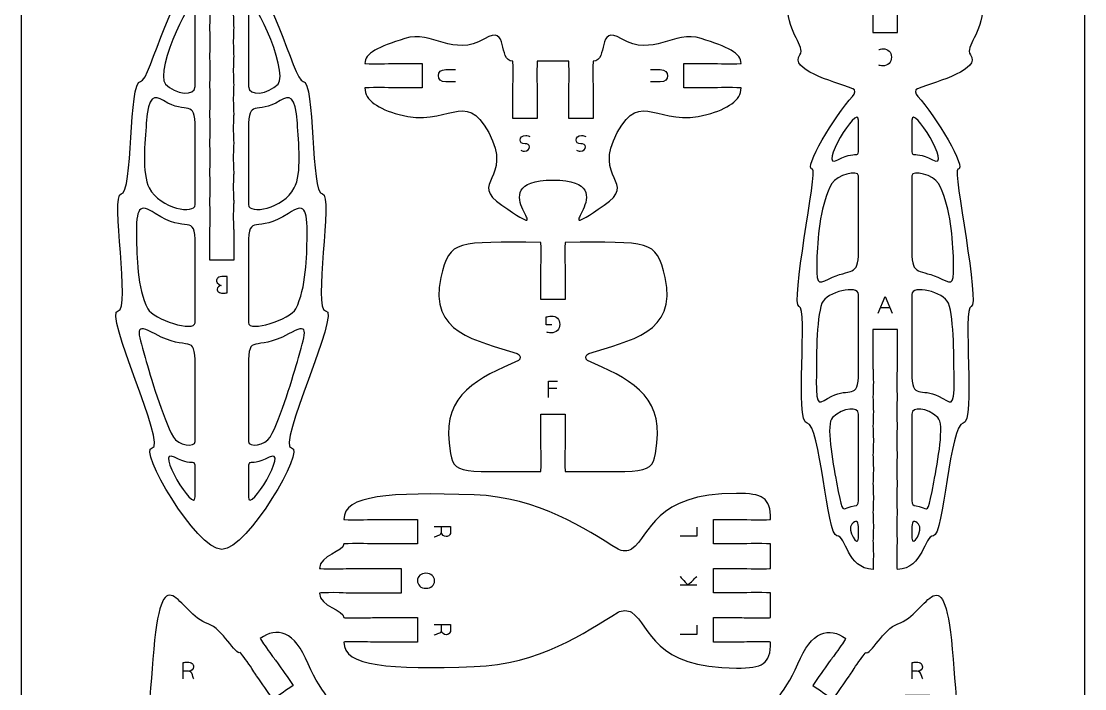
# Model space of a CAD drawing. Extents: x 5 to 405, y 10 to 230.
# Drawn here: x 140 to 270, y 90.7 to 172.3 of the extents above; entities that cross this region are included whole.
import ezdxf

# ---------------------------------------------------------------- set-up
doc = ezdxf.new("R2010")
doc.units = 0
doc.header["$MEASUREMENT"] = 0
doc.layers.add('DEFAULT', color=18, linetype='CONTINUOUS')

msp = doc.modelspace()

# ---------------------------------------------------------------- linework, layer by layer
at = {"layer": 'DEFAULT', "color": 18}
for points in [[(244.76, 136.63), (245.6, 138.65), (246.46, 136.63)], [(246.19, 137.27), (245.03, 137.27)], [(204.46, 126.3), (204.46, 128.32), (205.54, 128.32)], [(204.46, 127.43), (205.48, 127.43)], [(222.57, 110.47), (222.57, 109.34), (220.54, 109.34)], [(222.57, 103.38), (220.54, 103.38)], [(222.57, 98.47), (222.57, 97.34), (220.54, 97.34)]]:
    msp.add_lwpolyline(points, dxfattribs=at)
at = {"layer": 'DEFAULT', "color": 1}
for points, knots in [([(258, 10), (222.67, 10), (187.33, 10), (152, 10), (145.37, 10), (140, 15.37), (140, 22), (140, 87.33), (140, 152.67), (140, 218), (140, 224.63), (145.37, 230), (152, 230), (187.33, 230), (222.67, 230), (258, 230), (264.63, 230), (270, 224.63), (270, 218), (270, 152.67), (270, 87.33), (270, 22), (270, 15.37), (264.63, 10), (258, 10)], [0, 0, 0, 0, 300.472, 300.472, 300.472, 301.472, 301.472, 301.472, 857.062, 857.062, 857.062, 858.062, 858.062, 858.062, 1158.534, 1158.534, 1158.534, 1159.534, 1159.534, 1159.534, 1715.124, 1715.124, 1715.124, 1716.124, 1716.124, 1716.124, 1716.124]), ([(151.83, 136.91), (149.93, 136.91), (157.91, 120.14), (156.01, 120.14), (154.18, 120.14), (161.36, 107.74), (164.52, 107.74), (167.68, 107.74), (174.86, 120.14), (173.03, 120.14), (171.13, 120.14), (179.11, 136.91), (177.21, 136.91), (175.64, 136.91), (178.15, 151.18), (176.82, 151.18), (175.34, 151.18), (175.94, 164.95), (174.46, 164.95), (173.15, 164.95), (170.68, 178.11), (166.01, 178.5), (165.98, 178.41), (165.96, 177.67), (165.96, 176.76), (165.96, 175.8), (166.01, 175.28), (166.01, 175.01), (166.01, 174.74), (165.96, 174.23), (165.96, 173.26), (165.96, 172.3), (166.01, 171.78), (166.01, 171.51), (166.01, 171.24), (165.96, 170.73), (165.96, 169.76), (165.96, 168.8), (166.01, 168.28), (166.01, 168.01), (166.01, 167.74), (165.96, 167.23), (165.96, 166.26), (165.96, 165.3), (166.01, 164.79), (166.01, 164.51), (166.01, 164.24), (165.96, 163.73), (165.96, 162.76), (165.96, 161.8), (166.01, 161.29), (166.01, 161.01), (166.01, 160.74), (165.96, 160.21), (165.96, 159.21), (165.96, 158.22), (166.01, 157.69), (166.01, 157.42), (166.01, 157.14), (165.96, 156.61), (165.96, 155.62), (165.96, 154.63), (166.01, 154.1), (166.01, 153.82), (166.01, 153.54), (165.96, 153.02), (165.96, 152.02), (165.96, 151.03), (166.01, 150.5), (166.01, 150.22), (166.01, 149.94), (165.96, 149.42), (165.96, 148.42), (165.96, 147.43), (166.01, 146.91), (166.01, 146.63), (166.01, 145.46), (166.01, 144.29), (166.01, 143.13), (165.01, 143.13), (164.01, 143.13), (163.01, 143.13), (163.01, 144.29), (163.01, 145.46), (163.01, 146.63), (163.01, 146.91), (163.06, 147.43), (163.06, 148.42), (163.06, 149.42), (163.01, 149.94), (163.01, 150.22), (163.01, 150.5), (163.06, 151.03), (163.06, 152.02), (163.06, 153.02), (163.01, 153.54), (163.01, 153.82), (163.01, 154.1), (163.06, 154.63), (163.06, 155.62), (163.06, 156.61), (163.01, 157.14), (163.01, 157.42), (163.01, 157.69), (163.06, 158.22), (163.06, 159.21), (163.06, 160.21), (163.01, 160.74), (163.01, 161.01), (163.01, 161.29), (163.06, 161.8), (163.06, 162.76), (163.06, 163.73), (163.01, 164.24), (163.01, 164.51), (163.01, 164.79), (163.06, 165.3), (163.06, 166.26), (163.06, 167.23), (163.01, 167.74), (163.01, 168.01), (163.01, 168.28), (163.06, 168.8), (163.06, 169.76), (163.06, 170.73), (163.01, 171.24), (163.01, 171.51), (163.01, 171.78), (163.06, 172.3), (163.06, 173.26), (163.06, 174.23), (163.01, 174.74), (163.01, 175.01), (163.01, 175.28), (163.06, 175.8), (163.06, 176.76), (163.06, 177.67), (163.04, 178.41), (163.02, 178.5), (158.35, 178.1), (155.89, 164.95), (154.58, 164.95), (153.09, 164.95), (153.7, 151.18), (152.21, 151.18), (150.89, 151.18), (153.4, 136.91), (151.83, 136.91)], [1, 1, 1, 1, 2, 2, 2, 3, 3, 3, 4, 4, 4, 5, 5, 5, 6, 6, 6, 7, 7, 7, 8, 8, 8, 9, 9, 9, 10, 10, 10, 11, 11, 11, 12, 12, 12, 13, 13, 13, 14, 14, 14, 15, 15, 15, 16, 16, 16, 17, 17, 17, 18, 18, 18, 19, 19, 19, 20, 20, 20, 21, 21, 21, 22, 22, 22, 23, 23, 23, 24, 24, 24, 25, 25, 25, 26, 26, 26, 35.92, 35.92, 35.92, 44.42, 44.42, 44.42, 54.34, 54.34, 54.34, 55.34, 55.34, 55.34, 56.34, 56.34, 56.34, 57.34, 57.34, 57.34, 58.34, 58.34, 58.34, 59.34, 59.34, 59.34, 60.34, 60.34, 60.34, 61.34, 61.34, 61.34, 62.34, 62.34, 62.34, 63.34, 63.34, 63.34, 64.34, 64.34, 64.34, 65.34, 65.34, 65.34, 66.34, 66.34, 66.34, 67.34, 67.34, 67.34, 68.34, 68.34, 68.34, 69.34, 69.34, 69.34, 70.34, 70.34, 70.34, 71.34, 71.34, 71.34, 72.34, 72.34, 72.34, 73.34, 73.34, 73.34, 74.34, 74.34, 74.34, 75.34, 75.34, 75.34, 75.34]), ([(254.48, 154.2), (255.75, 154.2), (251.69, 160.8), (249.58, 163.11), (249.26, 163.46), (249.22, 163.91), (249.54, 164.05), (252.26, 165.04), (257.32, 166.36), (256.03, 168.21), (255.32, 169.23), (257.51, 170.79), (257.51, 173.99), (257.51, 176.44), (255.42, 174.57), (255.42, 176.81), (255.42, 178.31), (251.41, 177.92), (247.11, 177.92), (247.08, 177.92), (247.06, 177.14), (247.06, 176.17), (247.06, 175.2), (247.11, 174.69), (247.11, 174.42), (247.11, 173.25), (247.11, 172.09), (247.11, 170.92), (246.11, 170.92), (245.11, 170.92), (244.11, 170.92), (244.11, 172.09), (244.11, 173.25), (244.11, 174.42), (244.11, 174.69), (244.16, 175.2), (244.16, 176.17), (244.16, 177.14), (244.14, 177.92), (244.11, 177.92), (239.8, 177.92), (235.8, 178.31), (235.8, 176.81), (235.8, 174.57), (233.7, 176.44), (233.7, 173.99), (233.7, 170.79), (235.89, 169.23), (235.18, 168.21), (233.89, 166.36), (238.95, 165.04), (241.67, 164.05), (241.99, 163.91), (241.95, 163.46), (241.63, 163.11), (239.52, 160.8), (235.46, 154.2), (236.73, 154.2), (237.38, 154.2), (233.93, 137.43), (235.1, 137.43), (236.15, 137.43), (234.55, 123.16), (236.07, 123.16), (237.67, 123.16), (238.47, 109.39), (239.7, 109.39), (240.89, 109.39), (240.88, 105.42), (244.12, 105.28), (244.14, 105.37), (244.16, 106.12), (244.16, 107.03), (244.16, 107.99), (244.11, 108.5), (244.11, 108.78), (244.11, 109.05), (244.16, 109.56), (244.16, 110.53), (244.16, 111.49), (244.11, 112), (244.11, 112.28), (244.11, 112.55), (244.16, 113.06), (244.16, 114.03), (244.16, 114.99), (244.11, 115.5), (244.11, 115.78), (244.11, 116.05), (244.16, 116.56), (244.16, 117.53), (244.16, 118.49), (244.11, 119), (244.11, 119.28), (244.11, 119.55), (244.16, 120.06), (244.16, 121.03), (244.16, 121.99), (244.11, 122.5), (244.11, 122.77), (244.11, 123.06), (244.16, 123.58), (244.16, 124.57), (244.16, 125.57), (244.11, 126.09), (244.11, 126.37), (244.11, 126.65), (244.16, 127.18), (244.16, 128.17), (244.16, 129.16), (244.11, 129.69), (244.11, 129.97), (244.11, 131.51), (244.11, 133.06), (244.11, 134.6), (245.11, 134.6), (246.11, 134.6), (247.11, 134.6), (247.11, 133.06), (247.11, 131.51), (247.11, 129.97), (247.11, 129.69), (247.06, 129.16), (247.06, 128.17), (247.06, 127.18), (247.11, 126.65), (247.11, 126.37), (247.11, 126.09), (247.06, 125.57), (247.06, 124.57), (247.06, 123.58), (247.11, 123.06), (247.11, 122.77), (247.11, 122.5), (247.06, 121.99), (247.06, 121.03), (247.06, 120.06), (247.11, 119.55), (247.11, 119.28), (247.11, 119), (247.06, 118.49), (247.06, 117.53), (247.06, 116.56), (247.11, 116.05), (247.11, 115.78), (247.11, 115.5), (247.06, 114.99), (247.06, 114.03), (247.06, 113.06), (247.11, 112.55), (247.11, 112.28), (247.11, 112), (247.06, 111.49), (247.06, 110.53), (247.06, 109.56), (247.11, 109.05), (247.11, 108.78), (247.11, 108.5), (247.06, 107.99), (247.06, 107.03), (247.06, 106.12), (247.08, 105.38), (247.11, 105.28), (250.34, 105.44), (250.32, 109.39), (251.51, 109.39), (252.73, 109.39), (253.53, 123.16), (255.14, 123.16), (256.66, 123.16), (255.06, 137.43), (256.11, 137.43), (257.28, 137.43), (253.82, 154.2), (254.48, 154.2)], [1, 1, 1, 1, 2, 2, 2, 3, 3, 3, 4, 4, 4, 5, 5, 5, 6, 6, 6, 7, 7, 7, 8, 8, 8, 9, 9, 9, 18.92, 18.92, 18.92, 27.42, 27.42, 27.42, 37.34, 37.34, 37.34, 38.34, 38.34, 38.34, 39.34, 39.34, 39.34, 40.34, 40.34, 40.34, 41.34, 41.34, 41.34, 42.34, 42.34, 42.34, 43.34, 43.34, 43.34, 44.34, 44.34, 44.34, 45.34, 45.34, 45.34, 46.34, 46.34, 46.34, 47.34, 47.34, 47.34, 48.34, 48.34, 48.34, 49.34, 49.34, 49.34, 50.34, 50.34, 50.34, 51.34, 51.34, 51.34, 52.34, 52.34, 52.34, 53.34, 53.34, 53.34, 54.34, 54.34, 54.34, 55.34, 55.34, 55.34, 56.34, 56.34, 56.34, 57.34, 57.34, 57.34, 58.34, 58.34, 58.34, 59.34, 59.34, 59.34, 60.34, 60.34, 60.34, 61.34, 61.34, 61.34, 62.34, 62.34, 62.34, 63.34, 63.34, 63.34, 76.460004, 76.460004, 76.460004, 84.960004, 84.960004, 84.960004, 98.080008, 98.080008, 98.080008, 99.080008, 99.080008, 99.080008, 100.080008, 100.080008, 100.080008, 101.080008, 101.080008, 101.080008, 102.080008, 102.080008, 102.080008, 103.080008, 103.080008, 103.080008, 104.080008, 104.080008, 104.080008, 105.080008, 105.080008, 105.080008, 106.080008, 106.080008, 106.080008, 107.080008, 107.080008, 107.080008, 108.080008, 108.080008, 108.080008, 109.080008, 109.080008, 109.080008, 110.080008, 110.080008, 110.080008, 111.080008, 111.080008, 111.080008, 112.080008, 112.080008, 112.080008, 113.080008, 113.080008, 113.080008, 114.080008, 114.080008, 114.080008, 115.080008, 115.080008, 115.080008, 116.080008, 116.080008, 116.080008, 116.080008]), ([(161.25, 173.27), (161.25, 170.28), (161.25, 167.29), (161.25, 164.3), (161.25, 163.07), (158.84, 163.35), (157.63, 164.62), (156.23, 166.08), (161.25, 177.34), (161.25, 173.27)], [1, 1, 1, 1, 26.42, 26.42, 26.42, 27.42, 27.42, 27.42, 28.42, 28.42, 28.42, 28.42]), ([(167.78, 173.27), (167.78, 177.34), (172.79, 166.08), (171.39, 164.62), (170.18, 163.35), (167.78, 163.07), (167.78, 164.3), (167.78, 167.29), (167.78, 170.28), (167.78, 173.27)], [25.42, 25.42, 25.42, 25.42, 26.42, 26.42, 26.42, 27.42, 27.42, 27.42, 52.84, 52.84, 52.84, 52.84]), ([(226.25, 164.19), (227.22, 164.19), (228, 164.17), (228, 164.14), (228, 162.64), (226.37, 161.6), (223.82, 160.88), (217.84, 159.2), (215.79, 164.14), (212.86, 158.7), (209.77, 152.95), (215.47, 152.66), (211.24, 149.8), (203.15, 144.32), (214.6, 152.88), (205, 152.88), (195.4, 152.88), (206.85, 144.32), (198.76, 149.8), (194.53, 152.66), (200.23, 152.95), (197.14, 158.7), (194.21, 164.14), (192.16, 159.2), (186.18, 160.88), (183.63, 161.6), (182, 162.64), (182, 164.14), (182, 164.17), (182.78, 164.19), (183.75, 164.19), (184.72, 164.19), (185.23, 164.14), (185.5, 164.14), (186.67, 164.14), (187.83, 164.14), (189, 164.14), (189, 165.14), (189, 166.14), (189, 167.14), (187.83, 167.14), (186.67, 167.14), (185.5, 167.14), (185.23, 167.14), (184.72, 167.09), (183.75, 167.09), (182.78, 167.09), (182, 167.11), (182, 167.14), (182, 168.38), (183.6, 169.16), (186.9, 170.19), (190.2, 171.21), (192.81, 167.87), (196.61, 170.14), (199.7, 171.99), (198.17, 167.41), (200.08, 167.41), (200.11, 167.41), (200.13, 166.62), (200.13, 165.66), (200.13, 164.69), (200.08, 164.18), (200.08, 163.91), (200.08, 162.74), (200.08, 161.57), (200.08, 160.41), (201.08, 160.41), (202.08, 160.41), (203.08, 160.41), (203.08, 161.57), (203.08, 162.74), (203.08, 163.91), (203.08, 164.18), (203.03, 164.69), (203.03, 165.66), (203.03, 166.62), (203.06, 167.41), (203.08, 167.41), (204.36, 167.41), (205.64, 167.41), (206.92, 167.41), (206.94, 167.41), (206.97, 166.62), (206.97, 165.66), (206.97, 164.69), (206.92, 164.18), (206.92, 163.91), (206.92, 162.74), (206.92, 161.57), (206.92, 160.41), (207.92, 160.41), (208.92, 160.41), (209.92, 160.41), (209.92, 161.57), (209.92, 162.74), (209.92, 163.91), (209.92, 164.18), (209.87, 164.69), (209.87, 165.66), (209.87, 166.62), (209.89, 167.41), (209.92, 167.41), (211.83, 167.41), (210.3, 171.99), (213.39, 170.14), (217.19, 167.87), (219.8, 171.21), (223.1, 170.19), (226.4, 169.16), (228, 168.38), (228, 167.14), (228, 167.11), (227.22, 167.09), (226.25, 167.09), (225.28, 167.09), (224.77, 167.14), (224.5, 167.14), (223.33, 167.14), (222.17, 167.14), (221, 167.14), (221, 166.14), (221, 165.14), (221, 164.14), (222.17, 164.14), (223.33, 164.14), (224.5, 164.14), (224.77, 164.14), (225.28, 164.19), (226.25, 164.19)], [1, 1, 1, 1, 2, 2, 2, 3, 3, 3, 4, 4, 4, 5, 5, 5, 6, 6, 6, 7, 7, 7, 8, 8, 8, 9, 9, 9, 10, 10, 10, 11, 11, 11, 12, 12, 12, 21.92, 21.92, 21.92, 30.42, 30.42, 30.42, 40.34, 40.34, 40.34, 41.34, 41.34, 41.34, 42.34, 42.34, 42.34, 43.34, 43.34, 43.34, 44.34, 44.34, 44.34, 45.34, 45.34, 45.34, 46.34, 46.34, 46.34, 47.34, 47.34, 47.34, 57.26, 57.26, 57.26, 65.76, 65.76, 65.76, 75.68, 75.68, 75.68, 76.68, 76.68, 76.68, 77.68, 77.68, 77.68, 88.55, 88.55, 88.55, 89.55, 89.55, 89.55, 90.55, 90.55, 90.55, 100.47, 100.47, 100.47, 108.97, 108.97, 108.97, 118.89, 118.89, 118.89, 119.89, 119.89, 119.89, 120.89, 120.89, 120.89, 121.89, 121.89, 121.89, 122.89, 122.89, 122.89, 123.89, 123.89, 123.89, 124.89, 124.89, 124.89, 125.89, 125.89, 125.89, 135.81, 135.81, 135.81, 144.31, 144.31, 144.31, 154.23, 154.23, 154.23, 155.23, 155.23, 155.23, 155.23]), ([(155.28, 159.84), (155.5, 163.3), (156.23, 163.3), (157.38, 162.59), (160.32, 160.76), (161.25, 162.96), (161.25, 159.21), (161.25, 156.1), (161.25, 152.99), (161.25, 149.88), (161.25, 148.65), (157, 149.32), (155.65, 151.92), (154.72, 153.7), (155.12, 157.52), (155.28, 159.84)], [1, 1, 1, 1, 2, 2, 2, 3, 3, 3, 29.45, 29.45, 29.45, 30.45, 30.45, 30.45, 31.45, 31.45, 31.45, 31.45]), ([(167.78, 159.21), (167.78, 162.96), (168.7, 160.76), (171.65, 162.59), (172.79, 163.3), (173.52, 163.3), (173.75, 159.84), (173.91, 157.52), (174.31, 153.7), (173.38, 151.92), (172.03, 149.32), (167.78, 148.65), (167.78, 149.88), (167.78, 152.99), (167.78, 156.1), (167.78, 159.21)], [26.45, 26.45, 26.45, 26.45, 27.45, 27.45, 27.45, 28.45, 28.45, 28.45, 29.45, 29.45, 29.45, 30.45, 30.45, 30.45, 56.9, 56.9, 56.9, 56.9]), ([(239.81, 155.34), (237.26, 153.96), (242.34, 162.42), (242.34, 160.19), (242.34, 159.98), (242.34, 159.76), (242.34, 159.54), (242.34, 158.92), (242.34, 158.29), (242.34, 157.67), (242.34, 154.84), (242.61, 156.85), (239.81, 155.34)], [1, 1, 1, 1, 2, 2, 2, 3.85, 3.85, 3.85, 9.16, 9.16, 9.16, 10.16, 10.16, 10.16, 10.16]), ([(248.87, 157.67), (248.87, 158.29), (248.87, 158.92), (248.87, 159.54), (248.87, 159.76), (248.87, 159.98), (248.87, 160.19), (248.87, 162.42), (253.96, 153.96), (251.4, 155.34), (248.6, 156.85), (248.87, 154.84), (248.87, 157.67)], [1, 1, 1, 1, 6.31, 6.31, 6.31, 8.16, 8.16, 8.16, 9.16, 9.16, 9.16, 10.16, 10.16, 10.16, 10.16]), ([(237.27, 143.53), (237.37, 146.33), (237.76, 150.04), (239.09, 152.48), (239.67, 153.52), (242.34, 154.15), (242.34, 153.42), (242.34, 150.31), (242.34, 147.2), (242.34, 144.09), (242.34, 141.06), (241.44, 142.11), (238.68, 140.78), (237.28, 140.11), (237.16, 140.06), (237.27, 143.53)], [1, 1, 1, 1, 2, 2, 2, 3, 3, 3, 29.45, 29.45, 29.45, 30.45, 30.45, 30.45, 31.45, 31.45, 31.45, 31.45]), ([(253.94, 143.53), (254.05, 140.06), (253.93, 140.11), (252.54, 140.78), (249.77, 142.11), (248.87, 141.06), (248.87, 144.09), (248.87, 147.2), (248.87, 150.31), (248.87, 153.42), (248.87, 154.15), (251.55, 153.52), (252.12, 152.48), (253.46, 150.04), (253.85, 146.33), (253.94, 143.53)], [1, 1, 1, 1, 2, 2, 2, 3, 3, 3, 29.45, 29.45, 29.45, 30.45, 30.45, 30.45, 31.45, 31.45, 31.45, 31.45]), ([(156.35, 148.81), (160.26, 146.14), (161.25, 149.05), (161.25, 144.99), (161.25, 141.81), (161.25, 138.63), (161.25, 135.45), (161.25, 134.21), (156.14, 135.82), (155.46, 137.16), (154.19, 139.63), (154.11, 143.63), (154.08, 146), (154.03, 149.47), (154.41, 150.13), (156.35, 148.81)], [1, 1, 1, 1, 2, 2, 2, 29.04, 29.04, 29.04, 30.04, 30.04, 30.04, 31.04, 31.04, 31.04, 32.04, 32.04, 32.04, 32.04]), ([(167.78, 144.99), (167.78, 149.05), (168.76, 146.14), (172.67, 148.81), (174.61, 150.13), (174.99, 149.47), (174.94, 146), (174.91, 143.63), (174.83, 139.63), (173.57, 137.16), (172.88, 135.82), (167.78, 134.21), (167.78, 135.45), (167.78, 138.63), (167.78, 141.81), (167.78, 144.99)], [27.04, 27.04, 27.04, 27.04, 28.04, 28.04, 28.04, 29.04, 29.04, 29.04, 30.04, 30.04, 30.04, 31.04, 31.04, 31.04, 58.08, 58.08, 58.08, 58.08]), ([(203.5, 117.27), (192.7, 117.27), (192.78, 116.72), (192.29, 120.77), (191.58, 126.66), (195.91, 128.71), (200.77, 130.83), (201.12, 130.99), (201.06, 131.53), (200.6, 131.68), (195.7, 133.29), (189.74, 134.15), (191.29, 140.98), (192.37, 145.71), (193.24, 145.27), (203.5, 145.27), (203.53, 145.27), (203.55, 144.49), (203.55, 143.52), (203.55, 142.56), (203.5, 142.04), (203.5, 141.77), (203.5, 140.61), (203.5, 139.44), (203.5, 138.27), (204.5, 138.27), (205.5, 138.27), (206.5, 138.27), (206.5, 139.44), (206.5, 140.61), (206.5, 141.77), (206.5, 142.04), (206.45, 142.56), (206.45, 143.52), (206.45, 144.49), (206.47, 145.27), (206.5, 145.27), (216.76, 145.27), (217.63, 145.71), (218.71, 140.98), (220.26, 134.15), (214.3, 133.29), (209.4, 131.68), (208.94, 131.53), (208.88, 130.99), (209.23, 130.83), (214.09, 128.71), (218.42, 126.66), (217.71, 120.77), (217.22, 116.72), (217.29, 117.27), (206.5, 117.27), (206.47, 117.27), (206.45, 118.05), (206.45, 119.02), (206.45, 119.99), (206.5, 120.5), (206.5, 120.77), (206.5, 121.94), (206.5, 123.1), (206.5, 124.27), (205.5, 124.27), (204.5, 124.27), (203.5, 124.27), (203.5, 123.1), (203.5, 121.94), (203.5, 120.77), (203.5, 120.5), (203.55, 119.99), (203.55, 119.02), (203.55, 118.05), (203.53, 117.27), (203.5, 117.27)], [1, 1, 1, 1, 2, 2, 2, 3, 3, 3, 4, 4, 4, 5, 5, 5, 6, 6, 6, 7, 7, 7, 8, 8, 8, 17.92, 17.92, 17.92, 26.42, 26.42, 26.42, 36.34, 36.34, 36.34, 37.34, 37.34, 37.34, 38.34, 38.34, 38.34, 39.34, 39.34, 39.34, 40.34, 40.34, 40.34, 41.34, 41.34, 41.34, 42.34, 42.34, 42.34, 43.34, 43.34, 43.34, 44.34, 44.34, 44.34, 45.34, 45.34, 45.34, 55.26, 55.26, 55.26, 63.76, 63.76, 63.76, 73.68, 73.68, 73.68, 74.68, 74.68, 74.68, 75.68, 75.68, 75.68, 75.68]), ([(237.19, 128.34), (237.21, 130.71), (237.15, 135.97), (237.88, 137.83), (238.43, 139.24), (242.34, 140.13), (242.34, 138.89), (242.34, 135.71), (242.34, 132.53), (242.34, 129.35), (242.34, 125.91), (241.18, 127.57), (239.08, 126.46), (237.54, 125.65), (237.14, 124.87), (237.19, 128.34)], [1, 1, 1, 1, 2, 2, 2, 3, 3, 3, 30.04, 30.04, 30.04, 31.04, 31.04, 31.04, 32.04, 32.04, 32.04, 32.04]), ([(252.13, 126.46), (250.03, 127.57), (248.87, 125.91), (248.87, 129.35), (248.87, 132.53), (248.87, 135.71), (248.87, 138.89), (248.87, 140.13), (252.78, 139.24), (253.33, 137.83), (254.07, 135.97), (254, 130.71), (254.03, 128.34), (254.07, 124.87), (253.67, 125.65), (252.13, 126.46)], [1, 1, 1, 1, 2, 2, 2, 29.04, 29.04, 29.04, 30.04, 30.04, 30.04, 31.04, 31.04, 31.04, 32.04, 32.04, 32.04, 32.04]), ([(155.14, 131.18), (154.18, 134.52), (153.81, 135.48), (156.35, 134.07), (160.49, 131.78), (161.25, 134.32), (161.25, 130.25), (161.25, 127.14), (161.25, 124.03), (161.25, 120.92), (161.25, 120.19), (159.17, 120.43), (158.59, 121.47), (157.26, 123.9), (155.79, 128.9), (155.14, 131.18)], [1, 1, 1, 1, 2, 2, 2, 3, 3, 3, 29.45, 29.45, 29.45, 30.45, 30.45, 30.45, 31.45, 31.45, 31.45, 31.45]), ([(167.78, 130.25), (167.78, 134.32), (168.53, 131.78), (172.67, 134.07), (175.21, 135.48), (174.84, 134.52), (173.88, 131.18), (173.23, 128.9), (171.77, 123.9), (170.43, 121.47), (169.86, 120.43), (167.78, 120.19), (167.78, 120.92), (167.78, 124.03), (167.78, 127.14), (167.78, 130.25)], [26.45, 26.45, 26.45, 26.45, 27.45, 27.45, 27.45, 28.45, 28.45, 28.45, 29.45, 29.45, 29.45, 30.45, 30.45, 30.45, 56.9, 56.9, 56.9, 56.9]), ([(240.96, 112.82), (240.31, 112.55), (240.31, 112.53), (239.66, 115.95), (239.18, 118.47), (238.33, 123.12), (239.17, 123.86), (240.54, 125.07), (242.34, 125.27), (242.34, 124.25), (242.34, 121.21), (242.34, 118.17), (242.34, 115.13), (242.34, 112.46), (242.52, 113.45), (240.96, 112.82)], [1, 1, 1, 1, 2, 2, 2, 3, 3, 3, 4, 4, 4, 29.87, 29.87, 29.87, 30.87, 30.87, 30.87, 30.87]), ([(251.55, 115.95), (250.9, 112.53), (250.9, 112.55), (250.26, 112.82), (248.69, 113.45), (248.87, 112.46), (248.87, 115.13), (248.87, 118.17), (248.87, 121.21), (248.87, 124.25), (248.87, 125.27), (250.68, 125.07), (252.04, 123.86), (252.89, 123.12), (252.04, 118.47), (251.55, 115.95)], [1, 1, 1, 1, 2, 2, 2, 3, 3, 3, 28.87, 28.87, 28.87, 29.87, 29.87, 29.87, 30.87, 30.87, 30.87, 30.87]), ([(161.25, 116.67), (161.25, 116.05), (161.25, 115.42), (161.25, 114.8), (161.25, 114.58), (161.25, 114.36), (161.25, 114.15), (161.25, 111.92), (156.16, 120.38), (158.72, 119), (161.52, 117.5), (161.25, 119.5), (161.25, 116.67)], [1, 1, 1, 1, 6.31, 6.31, 6.31, 8.16, 8.16, 8.16, 9.16, 9.16, 9.16, 10.16, 10.16, 10.16, 10.16]), ([(170.31, 119), (172.86, 120.38), (167.78, 111.92), (167.78, 114.15), (167.78, 114.36), (167.78, 114.58), (167.78, 114.8), (167.78, 115.42), (167.78, 116.05), (167.78, 116.67), (167.78, 119.5), (167.5, 117.5), (170.31, 119)], [1, 1, 1, 1, 2, 2, 2, 3.85, 3.85, 3.85, 9.16, 9.16, 9.16, 10.16, 10.16, 10.16, 10.16]), ([(231.6, 99.4), (231.6, 99.38), (230.81, 99.36), (229.85, 99.36), (228.88, 99.36), (228.37, 99.4), (228.1, 99.4), (226.93, 99.4), (225.76, 99.4), (224.6, 99.4), (224.6, 98.41), (224.6, 97.41), (224.6, 96.41), (225.76, 96.41), (226.93, 96.41), (228.1, 96.41), (228.37, 96.41), (228.88, 96.46), (229.85, 96.46), (230.81, 96.46), (231.6, 96.43), (231.6, 96.41), (231.6, 93.67), (230.6, 93.23), (227.45, 93.23), (217.21, 93.23), (217.04, 98.24), (214.6, 100.05), (214.19, 100.34), (213.39, 100.3), (212.97, 100.05), (208.92, 97.6), (203.31, 93.67), (195.36, 93.41), (185, 93.06), (179.43, 93.41), (179.43, 96.41), (179.43, 96.43), (180.22, 96.46), (181.18, 96.46), (182.15, 96.46), (182.66, 96.41), (182.93, 96.41), (184.77, 96.41), (186.6, 96.41), (188.43, 96.41), (188.43, 97.41), (188.43, 98.41), (188.43, 99.4), (186.6, 99.4), (184.77, 99.4), (182.93, 99.4), (182.66, 99.4), (182.15, 99.36), (181.18, 99.36), (180.22, 99.36), (179.43, 99.38), (179.43, 99.4), (179.43, 100.35), (176.47, 100.75), (176.47, 102.4), (176.47, 102.43), (177.25, 102.45), (178.22, 102.45), (179.18, 102.45), (179.7, 102.4), (179.97, 102.4), (182.12, 102.4), (184.28, 102.4), (186.43, 102.4), (186.43, 103.4), (186.43, 104.4), (186.43, 105.4), (184.28, 105.4), (182.12, 105.4), (179.97, 105.4), (179.7, 105.4), (179.18, 105.35), (178.22, 105.35), (177.25, 105.35), (176.47, 105.38), (176.47, 105.4), (176.47, 107.06), (179.43, 107.46), (179.43, 108.4), (179.43, 108.43), (180.22, 108.45), (181.18, 108.45), (182.15, 108.45), (182.66, 108.4), (182.93, 108.4), (184.77, 108.4), (186.6, 108.4), (188.43, 108.4), (188.43, 109.4), (188.43, 110.4), (188.43, 111.4), (186.6, 111.4), (184.77, 111.4), (182.93, 111.4), (182.66, 111.4), (182.15, 111.35), (181.18, 111.35), (180.22, 111.35), (179.43, 111.37), (179.43, 111.4), (179.43, 114.4), (185, 114.75), (195.36, 114.4), (203.31, 114.13), (208.92, 110.2), (212.97, 107.76), (213.39, 107.51), (214.19, 107.47), (214.6, 107.76), (217.04, 109.56), (217.21, 114.58), (227.45, 114.58), (230.6, 114.58), (231.6, 114.14), (231.6, 111.4), (231.6, 111.38), (230.81, 111.35), (229.85, 111.35), (228.88, 111.35), (228.37, 111.4), (228.1, 111.4), (226.93, 111.4), (225.76, 111.4), (224.6, 111.4), (224.6, 110.4), (224.6, 109.4), (224.6, 108.4), (225.76, 108.4), (226.93, 108.4), (228.1, 108.4), (228.37, 108.4), (228.88, 108.45), (229.85, 108.45), (230.81, 108.45), (231.6, 108.43), (231.6, 108.4), (231.6, 107.4), (231.6, 106.41), (231.6, 105.41), (231.6, 105.38), (230.81, 105.36), (229.85, 105.36), (228.88, 105.36), (228.37, 105.41), (228.1, 105.41), (226.93, 105.41), (225.76, 105.41), (224.6, 105.41), (224.6, 104.41), (224.6, 103.41), (224.6, 102.41), (225.76, 102.41), (226.93, 102.41), (228.1, 102.41), (228.37, 102.41), (228.88, 102.46), (229.85, 102.46), (230.81, 102.46), (231.6, 102.44), (231.6, 102.41), (231.6, 101.41), (231.6, 100.41), (231.6, 99.4)], [8.51, 8.51, 8.51, 8.51, 9.51, 9.51, 9.51, 10.51, 10.51, 10.51, 20.43, 20.43, 20.43, 28.93, 28.93, 28.93, 38.85, 38.85, 38.85, 39.85, 39.85, 39.85, 40.85, 40.85, 40.85, 41.85, 41.85, 41.85, 42.85, 42.85, 42.85, 43.85, 43.85, 43.85, 44.85, 44.85, 44.85, 45.85, 45.85, 45.85, 46.85, 46.85, 46.85, 47.85, 47.85, 47.85, 63.44, 63.44, 63.44, 71.94, 71.94, 71.94, 87.53, 87.53, 87.53, 88.53, 88.53, 88.53, 89.53, 89.53, 89.53, 90.53, 90.53, 90.53, 91.53, 91.53, 91.53, 92.53, 92.53, 92.53, 110.86, 110.86, 110.86, 119.36, 119.36, 119.36, 137.69, 137.69, 137.69, 138.69, 138.69, 138.69, 139.69, 139.69, 139.69, 140.69, 140.69, 140.69, 141.69, 141.69, 141.69, 142.69, 142.69, 142.69, 158.28, 158.28, 158.28, 166.78, 166.78, 166.78, 182.37, 182.37, 182.37, 183.37, 183.37, 183.37, 184.37, 184.37, 184.37, 185.37, 185.37, 185.37, 186.37, 186.37, 186.37, 187.37, 187.37, 187.37, 188.37, 188.37, 188.37, 189.37, 189.37, 189.37, 190.37, 190.37, 190.37, 191.37, 191.37, 191.37, 201.29, 201.29, 201.29, 209.79, 209.79, 209.79, 219.71, 219.71, 219.71, 220.71, 220.71, 220.71, 221.71, 221.71, 221.71, 230.21, 230.21, 230.21, 231.21, 231.21, 231.21, 232.21, 232.21, 232.21, 242.13, 242.13, 242.13, 250.63, 250.63, 250.63, 260.55, 260.55, 260.55, 261.55, 261.55, 261.55, 262.55, 262.55, 262.55, 271.06, 271.06, 271.06, 271.06]), ([(242.34, 109.12), (242.34, 107.87), (240.83, 110.11), (241.54, 110.83), (241.99, 111.3), (242.34, 111.3), (242.34, 110.51), (242.34, 110.04), (242.34, 109.58), (242.34, 109.12)], [3.94, 3.94, 3.94, 3.94, 4.94, 4.94, 4.94, 5.94, 5.94, 5.94, 9.88, 9.88, 9.88, 9.88]), ([(248.87, 109.12), (248.87, 109.58), (248.87, 110.04), (248.87, 110.51), (248.87, 111.3), (249.22, 111.3), (249.68, 110.83), (250.38, 110.11), (248.87, 107.87), (248.87, 109.12)], [1, 1, 1, 1, 4.94, 4.94, 4.94, 5.94, 5.94, 5.94, 6.94, 6.94, 6.94, 6.94]), ([(175.07, 93.74), (176.73, 89.66), (179.27, 88.68), (177.76, 85.91), (174.53, 79.99), (165.2, 86.59), (165.73, 82.62), (166.32, 78.21), (166.36, 74.26), (166.19, 69.61), (166.08, 66.24), (163.99, 64.22), (163.63, 65.12), (163.02, 66.62), (164.38, 72.89), (161.95, 72.89), (161.93, 72.89), (161.91, 73.67), (161.91, 74.64), (161.9, 75.6), (161.95, 76.11), (161.95, 76.39), (161.95, 76.66), (161.91, 77.17), (161.9, 78.14), (161.9, 79.1), (161.95, 79.62), (161.95, 79.88), (161.95, 80.16), (161.9, 80.67), (161.9, 81.64), (161.9, 82.6), (161.95, 83.11), (161.95, 83.38), (161.95, 85.01), (161.95, 89.89), (161.95, 89.89), (160.95, 89.89), (159.95, 89.89), (158.95, 89.89), (158.95, 89.89), (158.95, 85.01), (158.95, 83.38), (158.95, 83.11), (159, 82.6), (159, 81.64), (159, 80.67), (158.95, 80.16), (158.95, 79.88), (158.95, 79.61), (159, 79.1), (159, 78.13), (159.01, 77.17), (158.96, 76.66), (158.95, 76.38), (158.95, 76.11), (159.01, 75.6), (159.01, 74.64), (159.01, 73.85), (158.99, 73.19), (158.97, 72.96), (155.94, 72.82), (154.83, 66.08), (156.25, 63.62), (157.79, 60.96), (155.14, 61.86), (152.84, 64.45), (150.65, 66.93), (150.98, 72.14), (151.2, 74.76), (151.64, 79.89), (151.67, 81.6), (153.04, 81.52), (155.37, 81.39), (155.58, 88.12), (156.08, 94.34), (157.19, 107.99), (159.19, 99.8), (162.85, 98.63), (164.58, 98.08), (166.22, 94.75), (166.76, 95.14), (166.79, 95.15), (167.25, 94.52), (167.81, 93.73), (168.36, 92.94), (168.62, 92.49), (168.77, 92.27), (169.44, 91.32), (170.11, 90.36), (170.78, 89.4), (171.6, 89.98), (172.42, 90.55), (173.24, 91.12), (172.57, 92.08), (171.9, 93.04), (171.23, 93.99), (171.07, 94.21), (170.74, 94.6), (170.18, 95.4), (169.63, 96.19), (169.2, 96.84), (169.22, 96.86), (171.23, 98.27), (173.41, 97.82), (175.07, 93.74)], [1, 1, 1, 1, 2, 2, 2, 3, 3, 3, 4, 4, 4, 5, 5, 5, 6, 6, 6, 7, 7, 7, 8, 8, 8, 9, 9, 9, 10, 10, 10, 11, 11, 11, 12, 12, 12, 13, 13, 13, 21.499, 21.499, 21.499, 22.499, 22.499, 22.499, 23.499, 23.499, 23.499, 24.499, 24.499, 24.499, 25.499, 25.499, 25.499, 26.499, 26.499, 26.499, 27.499, 27.499, 27.499, 28.499, 28.499, 28.499, 29.499, 29.499, 29.499, 30.499, 30.499, 30.499, 31.499, 31.499, 31.499, 32.499, 32.499, 32.499, 33.499, 33.499, 33.499, 34.499, 34.499, 34.499, 35.499, 35.499, 35.499, 36.499, 36.499, 36.499, 37.499, 37.499, 37.499, 47.41826, 47.41826, 47.41826, 55.918201, 55.918201, 55.918201, 65.838854, 65.838854, 65.838854, 66.838854, 66.838854, 66.838854, 67.838854, 67.838854, 67.838854, 68.838854, 68.838854, 68.838854, 68.838854]), ([(234.93, 93.74), (233.27, 89.66), (230.73, 88.68), (232.24, 85.91), (235.47, 79.99), (244.8, 86.59), (244.27, 82.62), (243.68, 78.21), (243.64, 74.26), (243.81, 69.61), (243.92, 66.24), (246.01, 64.22), (246.37, 65.12), (246.98, 66.62), (245.62, 72.89), (248.05, 72.89), (248.07, 72.89), (248.09, 73.67), (248.09, 74.64), (248.1, 75.6), (248.05, 76.11), (248.05, 76.39), (248.05, 76.66), (248.09, 77.17), (248.1, 78.14), (248.1, 79.1), (248.05, 79.62), (248.05, 79.88), (248.05, 80.16), (248.1, 80.67), (248.1, 81.64), (248.1, 82.6), (248.05, 83.11), (248.05, 83.38), (248.05, 85.01), (248.05, 89.89), (248.05, 89.89), (249.05, 89.89), (250.05, 89.89), (251.05, 89.89), (251.05, 89.89), (251.05, 85.01), (251.05, 83.38), (251.05, 83.11), (251, 82.6), (251, 81.64), (251, 80.67), (251.05, 80.16), (251.05, 79.88), (251.05, 79.61), (251, 79.1), (251, 78.13), (250.99, 77.17), (251.04, 76.66), (251.05, 76.38), (251.05, 76.11), (250.99, 75.6), (250.99, 74.64), (250.99, 73.85), (251.01, 73.19), (251.03, 72.96), (254.06, 72.82), (255.17, 66.08), (253.75, 63.62), (252.21, 60.96), (254.86, 61.86), (257.16, 64.45), (259.35, 66.93), (259.02, 72.14), (258.8, 74.76), (258.36, 79.89), (258.33, 81.6), (256.96, 81.52), (254.63, 81.39), (254.42, 88.12), (253.92, 94.34), (252.81, 107.99), (250.81, 99.8), (247.15, 98.63), (245.42, 98.08), (243.78, 94.75), (243.24, 95.14), (243.21, 95.15), (242.75, 94.52), (242.19, 93.73), (241.64, 92.94), (241.38, 92.49), (241.23, 92.27), (240.56, 91.32), (239.89, 90.36), (239.22, 89.4), (238.4, 89.98), (237.58, 90.55), (236.76, 91.12), (237.43, 92.08), (238.1, 93.04), (238.77, 93.99), (238.93, 94.21), (239.26, 94.6), (239.82, 95.4), (240.37, 96.19), (240.8, 96.84), (240.78, 96.86), (238.77, 98.27), (236.59, 97.82), (234.93, 93.74)], [1, 1, 1, 1, 2, 2, 2, 3, 3, 3, 4, 4, 4, 5, 5, 5, 6, 6, 6, 7, 7, 7, 8, 8, 8, 9, 9, 9, 10, 10, 10, 11, 11, 11, 12, 12, 12, 13, 13, 13, 21.499, 21.499, 21.499, 22.499, 22.499, 22.499, 23.499, 23.499, 23.499, 24.499, 24.499, 24.499, 25.499, 25.499, 25.499, 26.499, 26.499, 26.499, 27.499, 27.499, 27.499, 28.499, 28.499, 28.499, 29.499, 29.499, 29.499, 30.499, 30.499, 30.499, 31.499, 31.499, 31.499, 32.499, 32.499, 32.499, 33.499, 33.499, 33.499, 34.499, 34.499, 34.499, 35.499, 35.499, 35.499, 36.499, 36.499, 36.499, 37.499, 37.499, 37.499, 47.41826, 47.41826, 47.41826, 55.918201, 55.918201, 55.918201, 65.838854, 65.838854, 65.838854, 66.838854, 66.838854, 66.838854, 67.838854, 67.838854, 67.838854, 68.838854, 68.838854, 68.838854, 68.838854])]:
    msp.add_open_spline(points, degree=3, knots=knots, dxfattribs=at)
at = {"layer": 'DEFAULT', "color": 18}
for points, knots in [([(244.84, 168.83), (244.94, 168.87), (245.13, 168.92), (245.38, 168.92), (245.94, 168.92), (246.37, 168.56), (246.37, 167.9), (246.37, 167.27), (245.94, 166.84), (245.32, 166.84), (245.07, 166.84), (244.91, 166.89), (244.84, 166.93)], [0, 0, 0, 0, 1, 1, 1, 2, 2, 2, 3, 3, 3, 4, 4, 4, 4]), ([(193.07, 164.89), (192.68, 164.89), (192.28, 164.89), (191.89, 164.89), (191.27, 164.89), (191.01, 165.22), (191.01, 165.66), (191.01, 166.07), (191.25, 166.38), (191.88, 166.38), (192.28, 166.38), (192.67, 166.38), (193.07, 166.38)], [0, 0, 0, 0, 3.34, 3.34, 3.34, 4.34, 4.34, 4.34, 5.34, 5.34, 5.34, 8.714, 8.714, 8.714, 8.714]), ([(216.93, 166.38), (217.32, 166.38), (217.72, 166.38), (218.11, 166.38), (218.73, 166.38), (218.99, 166.06), (218.99, 165.62), (218.99, 165.21), (218.75, 164.89), (218.12, 164.89), (217.72, 164.89), (217.33, 164.89), (216.93, 164.89)], [0, 0, 0, 0, 3.34, 3.34, 3.34, 4.34, 4.34, 4.34, 5.34, 5.34, 5.34, 8.714, 8.714, 8.714, 8.714]), ([(201.05, 156.53), (201.15, 156.47), (201.31, 156.42), (201.5, 156.42), (201.89, 156.42), (202.13, 156.66), (202.13, 156.95), (202.13, 157.17), (201.87, 157.32), (201.59, 157.32), (201.16, 157.32), (200.99, 157.5), (200.99, 157.77), (200.99, 158.09), (201.23, 158.32), (201.67, 158.32), (201.87, 158.32), (202.05, 158.27), (202.18, 158.19)], [0, 0, 0, 0, 1, 1, 1, 2, 2, 2, 3, 3, 3, 4, 4, 4, 5, 5, 5, 6, 6, 6, 6]), ([(207.88, 156.53), (207.98, 156.47), (208.15, 156.42), (208.33, 156.42), (208.72, 156.42), (208.96, 156.66), (208.96, 156.95), (208.96, 157.17), (208.7, 157.32), (208.42, 157.32), (207.99, 157.32), (207.82, 157.5), (207.82, 157.77), (207.82, 158.09), (208.07, 158.32), (208.5, 158.32), (208.7, 158.32), (208.88, 158.27), (209.01, 158.19)], [0, 0, 0, 0, 1, 1, 1, 2, 2, 2, 3, 3, 3, 4, 4, 4, 5, 5, 5, 6, 6, 6, 6]), ([(165.15, 139.1), (165.03, 139.08), (164.85, 139.06), (164.67, 139.06), (164.41, 139.06), (164.24, 139.1), (164.12, 139.21), (164.01, 139.28), (163.95, 139.4), (163.95, 139.56), (163.95, 139.76), (164.2, 139.93), (164.42, 140.01), (164.42, 140.01), (163.87, 140.22), (163.87, 140.52), (163.87, 140.69), (163.94, 140.83), (164.04, 140.92), (164.18, 141.05), (164.41, 141.11), (164.74, 141.11), (164.92, 141.11), (165.06, 141.1), (165.15, 141.09), (165.15, 140.43), (165.15, 139.76), (165.15, 139.1)], [5.635, 5.635, 5.635, 5.635, 6.635, 6.635, 6.635, 7.635, 7.635, 7.635, 8.635, 8.635, 8.635, 9.635, 9.635, 9.635, 10.635, 10.635, 10.635, 11.635, 11.635, 11.635, 12.635, 12.635, 12.635, 13.635, 13.635, 13.635, 19.27, 19.27, 19.27, 19.27]), ([(204.84, 135.18), (204.61, 135.18), (204.39, 135.18), (204.17, 135.18), (204.17, 135.5), (204.17, 135.83), (204.17, 136.15), (204.29, 136.19), (204.52, 136.26), (204.79, 136.26), (205.1, 136.26), (205.35, 136.18), (205.55, 136), (205.72, 135.83), (205.83, 135.56), (205.83, 135.24), (205.83, 134.64), (205.41, 134.2), (204.73, 134.2), (204.5, 134.2), (204.32, 134.25), (204.23, 134.29)], [0, 0, 0, 0, 1.887, 1.887, 1.887, 4.641, 4.641, 4.641, 5.641, 5.641, 5.641, 6.641, 6.641, 6.641, 7.641, 7.641, 7.641, 8.641, 8.641, 8.641, 9.641, 9.641, 9.641, 9.641]), ([(190.46, 110.55), (191.12, 110.55), (191.79, 110.55), (192.45, 110.55), (192.48, 110.42), (192.49, 110.23), (192.49, 110.05), (192.49, 109.77), (192.44, 109.59), (192.33, 109.47), (192.24, 109.36), (192.1, 109.31), (191.94, 109.31), (191.68, 109.31), (191.38, 109.49), (191.38, 109.87)], [0, 0, 0, 0, 5.652, 5.652, 5.652, 6.652, 6.652, 6.652, 7.652, 7.652, 7.652, 8.652, 8.652, 8.652, 9.652, 9.652, 9.652, 9.652]), ([(190.46, 109.26), (190.51, 109.3), (190.69, 109.35), (190.94, 109.43), (191.29, 109.54), (191.38, 109.65), (191.39, 109.97), (191.39, 110.16), (191.39, 110.36), (191.39, 110.55)], [0, 0, 0, 0, 1, 1, 1, 2, 2, 2, 3.658, 3.658, 3.658, 3.658]), ([(189.5, 102.98), (188.8, 102.98), (188.43, 103.4), (188.43, 103.92), (188.43, 104.45), (188.85, 104.83), (189.46, 104.83), (190.1, 104.83), (190.52, 104.43), (190.52, 103.89), (190.52, 103.34), (190.1, 102.98), (189.5, 102.98)], [0, 0, 0, 0, 1, 1, 1, 2, 2, 2, 3, 3, 3, 4, 4, 4, 4]), ([(220.54, 104.42), (220.54, 104.42), (221.44, 103.43), (221.52, 103.38), (221.87, 103.73), (222.22, 104.08), (222.57, 104.44)], [0, 0, 0, 0, 1, 1, 1, 5.219371, 5.219371, 5.219371, 5.219371]), ([(190.46, 98.55), (191.12, 98.55), (191.79, 98.55), (192.45, 98.55), (192.48, 98.42), (192.49, 98.23), (192.49, 98.05), (192.49, 97.77), (192.44, 97.59), (192.33, 97.47), (192.24, 97.37), (192.1, 97.31), (191.94, 97.31), (191.68, 97.31), (191.38, 97.49), (191.38, 97.87)], [0, 0, 0, 0, 5.652, 5.652, 5.652, 6.652, 6.652, 6.652, 7.652, 7.652, 7.652, 8.652, 8.652, 8.652, 9.652, 9.652, 9.652, 9.652]), ([(190.46, 97.26), (190.51, 97.3), (190.69, 97.36), (190.94, 97.44), (191.29, 97.54), (191.38, 97.66), (191.39, 97.97), (191.39, 98.16), (191.39, 98.36), (191.39, 98.55)], [0, 0, 0, 0, 1, 1, 1, 2, 2, 2, 3.658, 3.658, 3.658, 3.658]), ([(159.8, 91.91), (159.8, 92.58), (159.8, 93.24), (159.8, 93.9), (159.93, 93.93), (160.12, 93.95), (160.3, 93.95), (160.58, 93.95), (160.76, 93.9), (160.89, 93.78), (160.99, 93.69), (161.05, 93.55), (161.05, 93.4), (161.05, 93.13), (160.86, 92.84), (160.48, 92.84)], [0, 0, 0, 0, 5.652, 5.652, 5.652, 6.652, 6.652, 6.652, 7.652, 7.652, 7.652, 8.652, 8.652, 8.652, 9.652, 9.652, 9.652, 9.652]), ([(248.9, 91.91), (248.9, 92.58), (248.9, 93.24), (248.9, 93.9), (249.04, 93.93), (249.22, 93.95), (249.4, 93.95), (249.68, 93.95), (249.86, 93.9), (249.99, 93.78), (250.09, 93.69), (250.15, 93.55), (250.15, 93.4), (250.15, 93.13), (249.96, 92.84), (249.58, 92.84)], [0, 0, 0, 0, 5.652, 5.652, 5.652, 6.652, 6.652, 6.652, 7.652, 7.652, 7.652, 8.652, 8.652, 8.652, 9.652, 9.652, 9.652, 9.652]), ([(161.1, 91.91), (161.05, 91.97), (161, 92.14), (160.92, 92.39), (160.81, 92.74), (160.7, 92.84), (160.39, 92.84), (160.19, 92.84), (160, 92.84), (159.8, 92.84)], [0, 0, 0, 0, 1, 1, 1, 2, 2, 2, 3.658, 3.658, 3.658, 3.658]), ([(250.2, 91.91), (250.16, 91.97), (250.1, 92.14), (250.02, 92.39), (249.91, 92.74), (249.8, 92.84), (249.49, 92.84), (249.29, 92.84), (249.1, 92.84), (248.9, 92.84)], [0, 0, 0, 0, 1, 1, 1, 2, 2, 2, 3.658, 3.658, 3.658, 3.658])]:
    msp.add_open_spline(points, degree=3, knots=knots, dxfattribs=at)

doc.saveas('drawing.dxf')
